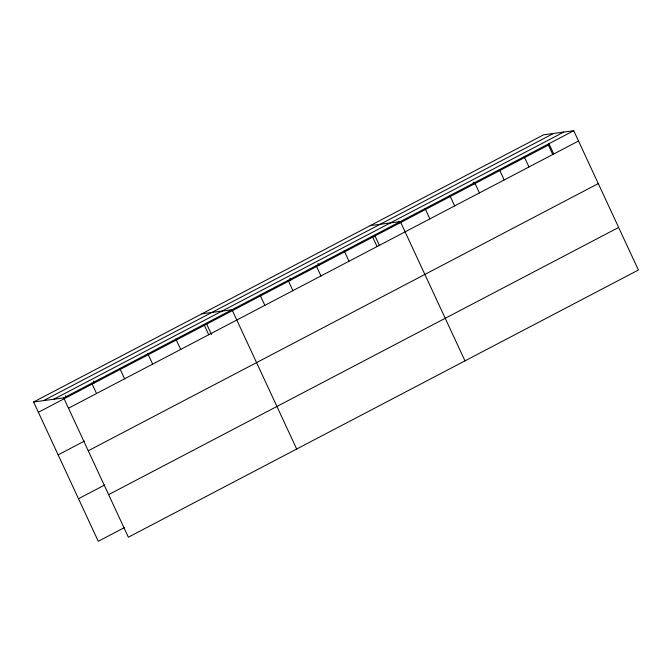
<?xml version="1.0" encoding="UTF-8"?>
<svg xmlns="http://www.w3.org/2000/svg" width="672" height="672" viewBox="0 0 672 672"><rect width="100%" height="100%" fill="white"/><g stroke="black" fill="none" stroke-linecap="round" stroke-linejoin="round"><path stroke-width="1.01" d="M33.6 401.974L543.623 134.795L573.737 130.712L638.4 270.026L128.377 537.205L63.714 397.9L33.6 401.974L98.263 541.288L124.505 527.537M43.537 400.63L553.56 133.451M53.777 399.244L563.8 132.065M63.714 397.9L573.737 130.712M38.38 412.28L548.411 145.093L552.796 154.56M68.494 408.206L578.516 141.019M58.145 454.852L84.386 441.101M88.259 450.778L598.282 183.59M78.506 498.716L104.748 484.966M108.612 494.634L618.635 227.455M370.213 225.632L400.327 221.558L464.99 360.864M201.911 313.807L232.016 309.725L296.688 449.039M548.965 143.69L553.745 153.997M524.194 156.668L528.973 166.975M499.414 169.646L504.202 179.953M474.642 182.624L479.43 192.931M473.222 182.154L474.088 184.027M449.87 195.602L454.658 205.909M425.099 208.58L429.878 218.887M398.899 221.088L399.773 222.961M375.001 235.939L379.386 245.398M372.28 236.25L377.059 246.557M344.224 250.95L349.003 261.248M318.024 263.458L318.898 265.331M316.176 265.642L320.956 275.948M289.976 278.149L290.842 280.022M288.12 280.342L292.908 290.64M260.072 295.033L264.852 305.34M206.69 324.106L211.52 334.513M203.969 324.425L208.748 334.732M175.913 339.116L180.701 349.423M147.865 353.816L152.645 364.115M119.818 368.508L124.597 378.815M93.618 381.016L94.483 382.889M91.762 383.208L96.541 393.506M65.562 395.707L66.436 397.58"/></g></svg>
